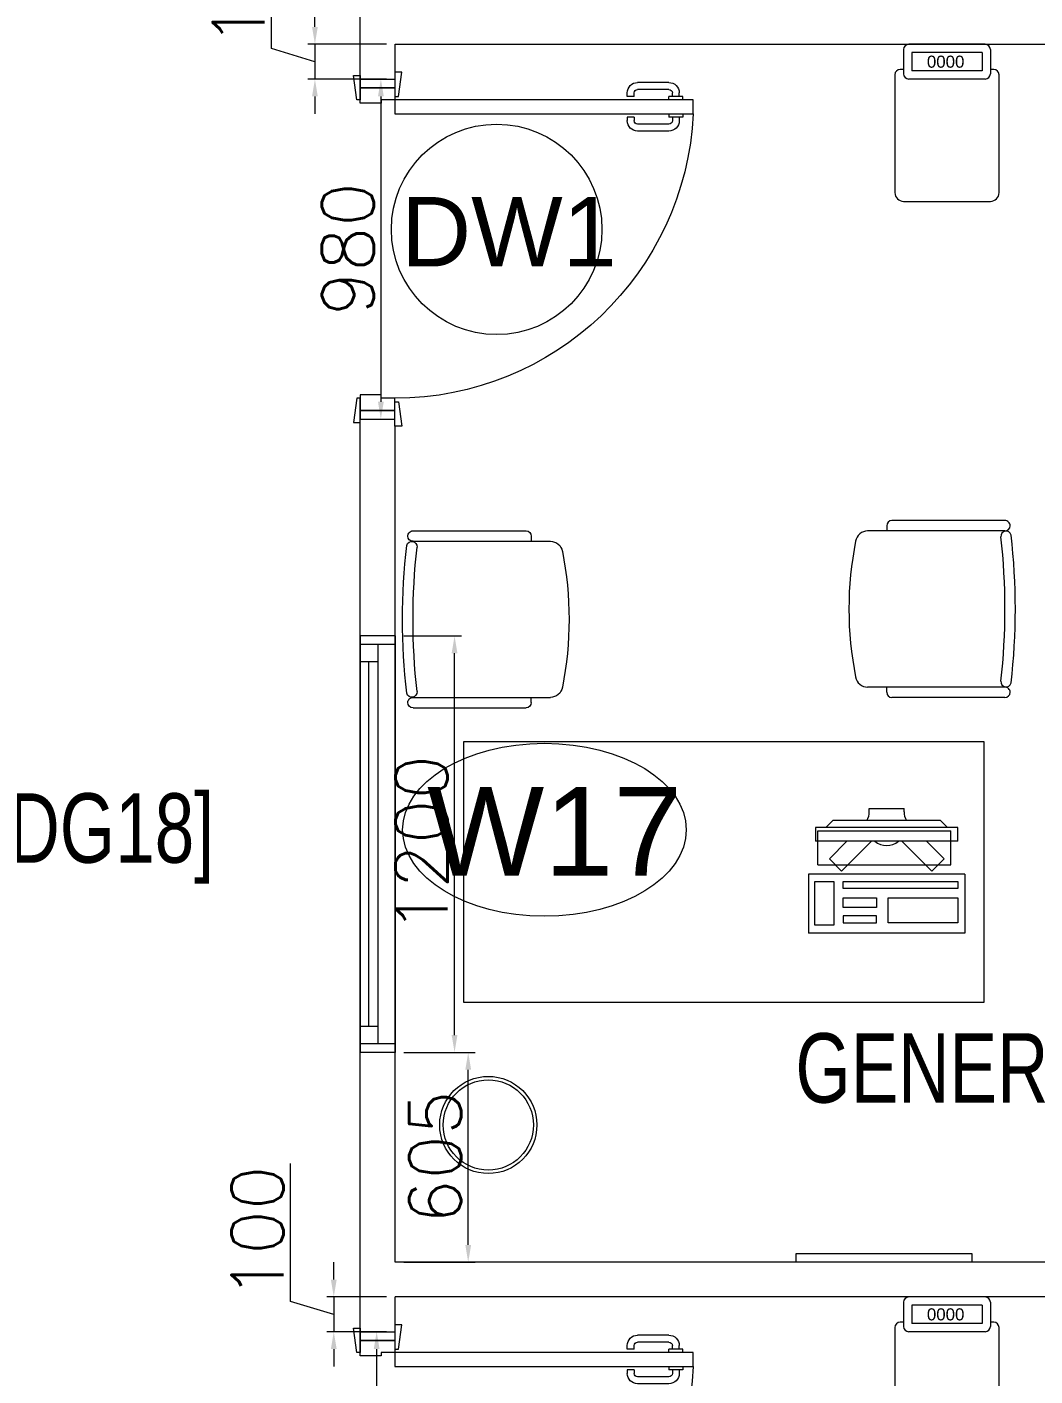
# Model space of a CAD drawing. Header units: millimetres. Extents: x -2143172 to 5255, y -610845 to 279739.
# Drawn here: x -1163125 to -1160220, y -591806 to -587918 of the extents above; entities that cross this region are included whole.
import ezdxf

# ---------------------------------------------------------------- set-up
doc = ezdxf.new("R2010")
doc.units = ezdxf.units.MM
doc.header["$LTSCALE"] = 30
doc.linetypes.add('HIDDEN', pattern=[9.525, 6.35, -3.175])
doc.layers.get('0').update_dxf_attribs({"lineweight": 5})
doc.layers.get('Defpoints').update_dxf_attribs({"lineweight": 5})
for name, color, linetype, lineweight in [('72_EGR_BASE_TEXT', 7, 'Continuous', 5), ('Al Window tag', 5, 'Continuous', 5), ('Aluminum', 7, 'Continuous', 5), ('dims.', 152, 'Continuous', 5), ('DTAG', 20, 'Continuous', 9), ('LOADING', 163, 'Continuous', 5), ('Walls', 32, 'Continuous', 5)]:
    doc.layers.add(name, color=color, linetype=linetype, lineweight=lineweight)
doc.layers.add('Wooden Joinery', color=7, linetype='Continuous', lineweight=5, true_color=0x521300)
doc.styles.add('SIMPLEX', font='SIMPLEX.shx', dxfattribs={"height": 150})
doc.styles.get("Standard").update_dxf_attribs({"font": ''})
doc.styles.add('TTLB-A0-JeddahDP$0$swis721', font='swiss.ttf')
doc.styles.add('X3G_ENTITY_225144', font='swisscl.ttf', dxfattribs={"height": 200})
doc.styles.add('X3G_ENTITY_258862', font='swisscl.ttf', dxfattribs={"height": 200})
doc.styles.get('Standard').set_extended_font_data('@Arial Unicode MS')
doc.dimstyles.new('Buk', dxfattribs={"dimtxt": 150, "dimasz": 50, "dimexe": 20, "dimexo": 25, "dimgap": 20, "dimtad": 1, "dimdec": 0, "dimrnd": 5, "dimdsep": 46, "dimtxsty": 'SIMPLEX', "dimcen": 0, "dimdle": 20, "dimclrd": 256, "dimclre": 256, "dimclrt": 256, "dimadec": 0, "dimazin": 0, "dimtfac": 0.0075, "dimtdec": 0, "dimtmove": 1, "dimatfit": 2, "dimldrblk": 'ARCHTICK', "dimfxl": 1, "dimtolj": 1, "dimtzin": 0, "dimlwd": -1, "dimlwe": -1, "dimarcsym": 0})

# ---------------------------------------------------------------- blocks, each defined once
blk = doc.blocks.new('*D438')
at = {"layer": 'Defpoints', "color": 0, "transparency": 16777216}
for p in [(-1162064.2, -587968.1), (-1162295, -588068.1), (-1162064.2, -588068.1)]:
    blk.add_point(p, dxfattribs=at)
at = {"layer": 'dims.', "transparency": 16777216}
for p, q in [((-1162420, -587980.6), (-1162420, -587583.5)), ((-1162295, -587918.1), (-1162295, -587868.1)), ((-1162295, -587968.1), (-1162295, -588068.1)), ((-1162295, -587968.1), (-1162295, -588068.1)), ((-1162295, -588018.1), (-1162420, -587980.6)), ((-1162295, -588118.1), (-1162295, -588168.1))]:
    blk.add_line(p, q, dxfattribs=at)
at = {"layer": 'dims.', "linetype": 'Continuous', "transparency": 16777216}
for p, q in [((-1162089.2, -587968.1), (-1162315, -587968.1)), ((-1162089.2, -588068.1), (-1162315, -588068.1))]:
    blk.add_line(p, q, dxfattribs=at)
at = {"layer": 'dims.', "transparency": 16777216}
for points in [[(-1162303.3, -587918.1), (-1162286.7, -587918.1), (-1162295, -587968.1)], [(-1162303.3, -588118.1), (-1162286.7, -588118.1), (-1162295, -588068.1)]]:
    blk.add_solid(points, dxfattribs=at)
at = {"layer": 'dims.', "transparency": 16777216, "insert": (-1162515, -587782.1), "char_height": 150, "attachment_point": 5, "rotation": 90, "style": 'SIMPLEX'}
blk.add_mtext('\\A1;100', dxfattribs=at)
blk = doc.blocks.new('_ArchTick')
at = {"color": 0, "linetype": 'ByBlock', "const_width": 0.15}
blk.add_lwpolyline([(-0.5, -0.5), (0.5, 0.5)], dxfattribs=at)
blk = doc.blocks.new('*D439')
at = {"layer": 'Defpoints', "color": 0, "transparency": 16777216}
for p in [(-1162114.2, -588068.1), (-1162114.2, -589048.1), (-1162105, -589048.1)]:
    blk.add_point(p, dxfattribs=at)
at = {"layer": 'dims.', "linetype": 'Continuous', "transparency": 16777216}
for p, q in [((-1162089.2, -588068.1), (-1162085, -588068.1)), ((-1162089.2, -589048.1), (-1162085, -589048.1))]:
    blk.add_line(p, q, dxfattribs=at)
at = {"layer": 'dims.', "transparency": 16777216}
blk.add_line((-1162105, -588118.1), (-1162105, -588998.1), dxfattribs=at)
for points in [[(-1162113.3, -588118.1), (-1162096.6, -588118.1), (-1162105, -588068.1)], [(-1162113.3, -588998.1), (-1162096.6, -588998.1), (-1162105, -589048.1)]]:
    blk.add_solid(points, dxfattribs=at)
at = {"layer": 'dims.', "transparency": 16777216, "insert": (-1162200, -588558.1), "char_height": 150, "attachment_point": 5, "rotation": 90, "style": 'SIMPLEX'}
blk.add_mtext('\\A1;980', dxfattribs=at)
blk = doc.blocks.new('*D440')
at = {"layer": 'Defpoints', "color": 0, "transparency": 16777216}
for p in [(-1162064.2, -590873.1), (-1161853.4, -590873.1), (-1162064.2, -591478.1)]:
    blk.add_point(p, dxfattribs=at)
at = {"layer": 'dims.', "linetype": 'Continuous', "transparency": 16777216}
for p, q in [((-1162039.2, -590873.1), (-1161833.4, -590873.1)), ((-1162039.2, -591478.1), (-1161833.4, -591478.1))]:
    blk.add_line(p, q, dxfattribs=at)
at = {"layer": 'dims.', "transparency": 16777216}
blk.add_line((-1161853.4, -591428.1), (-1161853.4, -590923.1), dxfattribs=at)
for points in [[(-1161861.7, -590923.1), (-1161845, -590923.1), (-1161853.4, -590873.1)], [(-1161861.7, -591428.1), (-1161845, -591428.1), (-1161853.4, -591478.1)]]:
    blk.add_solid(points, dxfattribs=at)
at = {"layer": 'dims.', "transparency": 16777216, "insert": (-1161948.4, -591175.6), "char_height": 150, "attachment_point": 5, "rotation": 90, "style": 'SIMPLEX'}
blk.add_mtext('\\A1;605', dxfattribs=at)
blk = doc.blocks.new('*D441')
at = {"layer": 'Defpoints', "color": 0, "transparency": 16777216}
for p in [(-1162064.2, -589673.1), (-1161892.7, -589673.1), (-1162064.2, -590873.1)]:
    blk.add_point(p, dxfattribs=at)
at = {"layer": 'dims.', "linetype": 'Continuous', "transparency": 16777216}
for p, q in [((-1162039.2, -589673.1), (-1161872.7, -589673.1)), ((-1162039.2, -590873.1), (-1161872.7, -590873.1))]:
    blk.add_line(p, q, dxfattribs=at)
at = {"layer": 'dims.', "transparency": 16777216}
blk.add_line((-1161892.7, -590823.1), (-1161892.7, -589723.1), dxfattribs=at)
for points in [[(-1161901.1, -589723.1), (-1161884.4, -589723.1), (-1161892.7, -589673.1)], [(-1161901.1, -590823.1), (-1161884.4, -590823.1), (-1161892.7, -590873.1)]]:
    blk.add_solid(points, dxfattribs=at)
at = {"layer": 'dims.', "transparency": 16777216, "insert": (-1161987.7, -590273.1), "char_height": 150, "attachment_point": 5, "rotation": 90, "style": 'SIMPLEX'}
blk.add_mtext('\\A1;1200', dxfattribs=at)
blk = doc.blocks.new('*D442')
at = {"layer": 'Defpoints', "color": 0, "transparency": 16777216}
for p in [(-1162064.2, -591578.1), (-1162240.6, -591678.1), (-1162064.2, -591678.1)]:
    blk.add_point(p, dxfattribs=at)
at = {"layer": 'dims.', "transparency": 16777216}
for p, q in [((-1162365.6, -591590.6), (-1162365.6, -591193.5)), ((-1162240.6, -591528.1), (-1162240.6, -591478.1)), ((-1162240.6, -591628.1), (-1162365.6, -591590.6)), ((-1162240.6, -591578.1), (-1162240.6, -591678.1)), ((-1162240.6, -591578.1), (-1162240.6, -591678.1)), ((-1162240.6, -591728.1), (-1162240.6, -591778.1))]:
    blk.add_line(p, q, dxfattribs=at)
at = {"layer": 'dims.', "linetype": 'Continuous', "transparency": 16777216}
for p, q in [((-1162089.2, -591578.1), (-1162260.6, -591578.1)), ((-1162089.2, -591678.1), (-1162260.6, -591678.1))]:
    blk.add_line(p, q, dxfattribs=at)
at = {"layer": 'dims.', "transparency": 16777216}
for points in [[(-1162249, -591528.1), (-1162232.3, -591528.1), (-1162240.6, -591578.1)], [(-1162249, -591728.1), (-1162232.3, -591728.1), (-1162240.6, -591678.1)]]:
    blk.add_solid(points, dxfattribs=at)
at = {"layer": 'dims.', "transparency": 16777216, "insert": (-1162460.6, -591392.1), "char_height": 150, "attachment_point": 5, "rotation": 90, "style": 'SIMPLEX'}
blk.add_mtext('\\A1;100', dxfattribs=at)
blk = doc.blocks.new('*D443')
at = {"layer": 'Defpoints', "color": 0, "transparency": 16777216}
for p in [(-1162114.2, -591678.1), (-1162117.1, -592658.1), (-1162114.2, -592658.1)]:
    blk.add_point(p, dxfattribs=at)
at = {"layer": 'dims.', "linetype": 'Continuous', "transparency": 16777216}
for p, q in [((-1162139.2, -591678.1), (-1162137.1, -591678.1)), ((-1162139.2, -592658.1), (-1162137.1, -592658.1))]:
    blk.add_line(p, q, dxfattribs=at)
at = {"layer": 'dims.', "transparency": 16777216}
blk.add_line((-1162117.1, -591728.1), (-1162117.1, -592608.1), dxfattribs=at)
for points in [[(-1162125.4, -591728.1), (-1162108.8, -591728.1), (-1162117.1, -591678.1)], [(-1162125.4, -592608.1), (-1162108.8, -592608.1), (-1162117.1, -592658.1)]]:
    blk.add_solid(points, dxfattribs=at)
at = {"layer": 'dims.', "transparency": 16777216, "insert": (-1162212.1, -592168.1), "char_height": 150, "attachment_point": 5, "rotation": 90, "style": 'SIMPLEX'}
blk.add_mtext('\\A1;980', dxfattribs=at)
blk = doc.blocks.new('A$C72370EFE')
at = {"layer": 'Wooden Joinery'}
for p, q in [((-0.01, -0.03), (-0.01, -0.07)), ((0, -0.03), (-0.01, -0.03)), ((0.04, -0.03), (0.05, -0.03)), ((0.05, -0.03), (0.05, -0.07)), ((-0.05, -0.07), (-0.05, -0.16)), ((-0.03, -0.07), (-0.03, -0.16)), ((-0.01, -0.04), (-0.02, -0.04)), ((-0.01, -0.06), (-0.02, -0.06)), ((0, -0.07), (-0.01, -0.07)), ((0.04, -0.07), (0.05, -0.07)), ((0.05, -0.04), (0.06, -0.04)), ((0.05, -0.06), (0.06, -0.06)), ((0.07, -0.07), (0.07, -0.16)), ((0.09, -0.07), (0.09, -0.16)), ((-0.01, -0.17), (-0.02, -0.17)), ((-0.01, -0.19), (-0.02, -0.19)), ((-0.01, -0.17), (-0.01, -0.19)), ((0.05, -0.17), (0.06, -0.17)), ((0.05, -0.17), (0.05, -0.19)), ((0.05, -0.19), (0.06, -0.19))]:
    blk.add_line(p, q, dxfattribs=at)
for centre, radius, start, end in [((-0.02, -0.07), 0.03, 90, 180), ((-0.02, -0.07), 0.01, 90, 180), ((0.06, -0.07), 0.03, 0, 90), ((0.06, -0.07), 0.01, 0, 90), ((-0.02, -0.16), 0.03, 180, 270), ((-0.02, -0.16), 0.01, 180, 270), ((0.06, -0.16), 0.01, 270, 0), ((0.06, -0.16), 0.03, 270, 0)]:
    blk.add_arc(centre, radius, start, end, dxfattribs=at)
blk = doc.blocks.new('A$C5DAD61B4')
at = {"layer": 'Wooden Joinery'}
for points in [[(80, 959.1), (80, 969.1), (10, 979.1), (10, 959.1)], [(940, 959.1), (940, 969.1), (1010, 979.1), (1010, 959.1)], [(70, 859.1), (70, 849.1), (0, 839.1), (0, 859.1)], [(120, 859.1), (120, 0), (80, 0), (80, 859.1)], [(950, 859.1), (950, 849.1), (1020, 839.1), (1020, 859.1)]]:
    blk.add_lwpolyline(points, close=True, dxfattribs=at)
for points in [[(45, 859.1), (45, 959.1), (20, 959.1), (20, 859.1), (45, 859.1)], [(45, 859.1), (80, 859.1), (80, 899.1), (90, 899.1), (90, 959.1), (45, 959.1), (45, 859.1)], [(975, 859.1), (940, 859.1), (940, 899.1), (930, 899.1), (930, 959.1), (975, 959.1), (975, 859.1)], [(975, 859.1), (975, 959.1), (1000, 959.1), (1000, 859.1), (975, 859.1)]]:
    blk.add_lwpolyline(points, dxfattribs=at)
blk.add_arc((80, 859.1), 860, 272.666, 0, dxfattribs=at)
at = {"layer": 'Wooden Joinery', "xscale": 999.9999999998854, "yscale": 999.9999999998854, "zscale": 999.9999999998854, "rotation": 180}
blk.add_blockref('A$C72370EFE', (120, 0), dxfattribs=at)
blk = doc.blocks.new('A$C37be4daf')
at = {"layer": 'Aluminum', "color": 5}
for p, q in [((1416, 598.2), (216, 598.2)), ((241, 498.2), (241, 598.2)), ((291, 548.2), (291, 598.2)), ((1341, 548.2), (1341, 598.2)), ((1391, 498.2), (1391, 598.2)), ((1391, 548.2), (241, 548.2)), ((291, 573.2), (1341, 573.2)), ((1416, 498.2), (216, 498.2))]:
    blk.add_line(p, q, dxfattribs=at)
at = {"layer": 'Walls'}
for p, q in [((216, 498.2), (216, 598.2)), ((1416, 498.2), (1416, 598.2))]:
    blk.add_line(p, q, dxfattribs=at)
blk = doc.blocks.new('A$C5CCD2EA3')
at = {"layer": 'Al Window tag'}
blk.add_ellipse((0, 0), major_axis=(408.6, 0), ratio=0.610025, dxfattribs=at)
at = {"layer": 'Al Window tag', "insert": (-338.2, 123.8, 0), "char_height": 256, "attachment_point": 1, "style": 'TTLB-A0-JeddahDP$0$swis721'}
blk.add_mtext_dynamic_manual_height_columns('W17', width=1569.457, gutter_width=9406.5, heights=[480.3], dxfattribs=at)
blk = doc.blocks.new('A$C164D1FF0')
at = {"layer": 'DTAG'}
blk.add_circle((0, 0), 303.3, dxfattribs=at)
at = {"layer": 'DTAG', "insert": (-275.2, 93.3), "char_height": 200, "width": 6547.939, "attachment_point": 1, "style": 'TTLB-A0-JeddahDP$0$swis721'}
blk.add_mtext('DW1', dxfattribs=at)
blk = doc.blocks.new('WM00001-P')
blk.add_circle((0, 0), 0.14)
at = {"color": 8}
blk.add_circle((0, 0), 0.13, dxfattribs=at)
blk = doc.blocks.new('GF21016-P')
at = {"color": 0, "extrusion": (-1.24384e-09, -1.20261e-09, -1)}
for p, q in [((0.0128, 0.0179), (0.0128, 0.4136)), ((0.4628, 0.0179), (0.4628, 0.4136)), ((-0.0022, 0.3585), (0.0128, 0.3585)), ((0.4778, 0.3585), (0.4628, 0.3585)), ((-0.0172, 0.0179), (-0.0172, 0.3435)), ((0.4928, 0.0179), (0.4928, 0.3435)), ((0.4778, 0.0029), (0.4778, 0.0029))]:
    blk.add_line(p, q, dxfattribs=at)
for centre, radius, start, end in [((-0.2378, -0.5362), 1.0036, 78.7568, 101.2432), ((-0.0478, 0.4136), 0.035, 0, 80.6557), ((-0.4278, 0.4136), 0.035, 99.3443, 180), ((0.0022, 0.3435), 0.015, 0, 90), ((-0.4778, 0.3435), 0.015, 90, 180), ((0.0022, 0.0179), 0.015, 270, 0), ((0.0022, 0.0179), 0.015, 180, 270), ((-0.0284, 0.0145), 0.015, 284.3864, 95.5209), ((-0.2378, 1.8734), 1.8855, 263.5119, 276.4881), ((-0.2378, 1.8928), 1.8749, 263.6341, 276.3659), ((-0.4471, 0.0145), 0.015, 84.4791, 255.6136), ((-0.4778, 0.0179), 0.015, 270, 0), ((-0.4778, 0.0179), 0.015, 180, 270)]:
    blk.add_arc(centre, radius, start, end, dxfattribs=at)
blk = doc.blocks.new('ITCWLS1-P')
for p, q in [((-0.2651, 0.43, 0), (-0.3051, 0.43, 0)), ((-0.3051, 0.43, 0), (-0.3051, 0.02, 0)), ((-0.2651, 0.43, 0), (-0.2651, 0.02, 0)), ((-0.17, 0.45), (-0.17, 0)), ((-0.17, 0.45), (0, 0.45)), ((-0.1496, 0.4305), (-0.1291, 0.4305)), ((-0.1291, 0.4305), (-0.1291, 0.4089)), ((0, 0.45), (0, 0)), ((-0.3251, 0.38, 0), (-0.3051, 0.4, 0)), ((-0.3251, 0.38, 0), (-0.3251, 0.07, 0)), ((-0.3251, 0.07, 0), (-0.3051, 0.05, 0)), ((-0.3051, 0.02, 0), (-0.2651, 0.02, 0)), ((-0.17, 0), (0, 0))]:
    blk.add_line(p, q)
at = {"color": 8, "linetype": 'HIDDEN'}
for p, q in [((-0.197, 0.4094), (-0.295, 0.4094)), ((-0.295, 0.0264), (-0.295, 0.4094)), ((-0.197, 0.0264), (-0.197, 0.4094)), ((-0.197, 0.0264), (-0.295, 0.0264))]:
    blk.add_line(p, q, dxfattribs=at)
at = {"color": 1, "extrusion": (2.48281e-10, 3.18408e-10, -1)}
for p, q in [((-0.2651, 0.3395), (-0.2144, 0.3902)), ((-0.1791, 0.3548), (-0.2144, 0.3902)), ((-0.2651, 0.2688), (-0.1791, 0.3548))]:
    blk.add_line(p, q, dxfattribs=at)
at = {"color": 1}
for p, q in [((-0.3503, 0.275), (-0.3596, 0.275)), ((-0.3596, 0.175), (-0.3596, 0.275)), ((-0.3503, 0.175), (-0.3596, 0.175))]:
    blk.add_line(p, q, dxfattribs=at)
at = {"color": 1, "extrusion": (2.48281e-10, -3.18408e-10, -1)}
for p, q in [((-0.2651, 0.1812), (-0.1791, 0.0952)), ((-0.2651, 0.1105), (-0.2144, 0.0598)), ((-0.1791, 0.0952), (-0.2144, 0.0598))]:
    blk.add_line(p, q, dxfattribs=at)
blk.add_lwpolyline([(-0.1291, 0.4089), (-0.1291, 0.1), (-0.1496, 0.1), (-0.1496, 0.4305)])
for points in [[(-0.1019, 0.4305), (-0.0304, 0.4305), (-0.0304, 0.2294), (-0.1019, 0.2294)], [(-0.1019, 0.1954), (-0.0747, 0.1954), (-0.0747, 0.1), (-0.1019, 0.1)], [(-0.0304, 0.1954), (-0.0508, 0.1954), (-0.0508, 0.1), (-0.0304, 0.1)], [(-0.1496, 0.0727), (-0.0236, 0.0727), (-0.0236, 0.0182), (-0.1496, 0.0182)]]:
    blk.add_lwpolyline(points, close=True)
at = {"color": 250, "linetype": 'Continuous'}
for points in [[(-0.1496, 0.1), (-0.1496, 0.1), (-0.1496, 0.1), (-0.1496, 0.1), (-0.1496, 0.1), (-0.1496, 0.1), (-0.1496, 0.1), (-0.1496, 0.1), (-0.1496, 0.1)], [(-0.1496, 0.1), (-0.1496, 0.1), (-0.1496, 0.1), (-0.1496, 0.1), (-0.1496, 0.1), (-0.1496, 0.1), (-0.1496, 0.1), (-0.1496, 0.1), (-0.1496, 0.1), (-0.1496, 0.1), (-0.1496, 0.1), (-0.1496, 0.1), (-0.1496, 0.1), (-0.1496, 0.1), (-0.1496, 0.1), (-0.1496, 0.1), (-0.1496, 0.1), (-0.1496, 0.1)], [(-0.1496, 0.1), (-0.1496, 0.1), (-0.1496, 0.1), (-0.1496, 0.1), (-0.1496, 0.1), (-0.1496, 0.1), (-0.1496, 0.1), (-0.1496, 0.1), (-0.1496, 0.1), (-0.1496, 0.1)], [(-0.1496, 0.1), (-0.1496, 0.1), (-0.1496, 0.1), (-0.1496, 0.1), (-0.1496, 0.1), (-0.1496, 0.1), (-0.1496, 0.1)], [(-0.1496, 0.1), (-0.1496, 0.1), (-0.1496, 0.1), (-0.1496, 0.1), (-0.1496, 0.1), (-0.1496, 0.1), (-0.1496, 0.1), (-0.1496, 0.1), (-0.1496, 0.1), (-0.1496, 0.1)], [(-0.1496, 0.1), (-0.1496, 0.1), (-0.1496, 0.1), (-0.1496, 0.1), (-0.1496, 0.1), (-0.1496, 0.1), (-0.1496, 0.1), (-0.1496, 0.1), (-0.1496, 0.1), (-0.1496, 0.1), (-0.1496, 0.1), (-0.1496, 0.1), (-0.1496, 0.1), (-0.1496, 0.1), (-0.1496, 0.1)], [(-0.1496, 0.1), (-0.1496, 0.1), (-0.1496, 0.1), (-0.1496, 0.1), (-0.1496, 0.1), (-0.1496, 0.1), (-0.1496, 0.1), (-0.1496, 0.1), (-0.1496, 0.1), (-0.1496, 0.1)], [(-0.1496, 0.1), (-0.1496, 0.1), (-0.1496, 0.1), (-0.1496, 0.1), (-0.1496, 0.1), (-0.1496, 0.1), (-0.1496, 0.1), (-0.1496, 0.1), (-0.1496, 0.1), (-0.1496, 0.1)], [(-0.1496, 0.1), (-0.1496, 0.1), (-0.1496, 0.1), (-0.1496, 0.1), (-0.1496, 0.1), (-0.1496, 0.1), (-0.1496, 0.1), (-0.1496, 0.1), (-0.1496, 0.1), (-0.1496, 0.1), (-0.1496, 0.1), (-0.1496, 0.1), (-0.1496, 0.1), (-0.1496, 0.1), (-0.1496, 0.1), (-0.1496, 0.1), (-0.1496, 0.1), (-0.1496, 0.1), (-0.1496, 0.1), (-0.1496, 0.1), (-0.1496, 0.1), (-0.1496, 0.1), (-0.1496, 0.1), (-0.1496, 0.1), (-0.1496, 0.1), (-0.1496, 0.1), (-0.1496, 0.1), (-0.1496, 0.1), (-0.1496, 0.1), (-0.1496, 0.1), (-0.1496, 0.1), (-0.1496, 0.1), (-0.1496, 0.1), (-0.1496, 0.1), (-0.1496, 0.1), (-0.1496, 0.1), (-0.1496, 0.1), (-0.1496, 0.1), (-0.1496, 0.1), (-0.1496, 0.1), (-0.1496, 0.1), (-0.1496, 0.1), (-0.1496, 0.1), (-0.1496, 0.1), (-0.1496, 0.1), (-0.1496, 0.1), (-0.1496, 0.1), (-0.1496, 0.1), (-0.1496, 0.1), (-0.1496, 0.1), (-0.1496, 0.1), (-0.1496, 0.1), (-0.1496, 0.1), (-0.1496, 0.1)], [(-0.1496, 0.1), (-0.1496, 0.1), (-0.1496, 0.1), (-0.1496, 0.1), (-0.1496, 0.1), (-0.1496, 0.1), (-0.1496, 0.1), (-0.1496, 0.1), (-0.1496, 0.1), (-0.1496, 0.1), (-0.1496, 0.1), (-0.1496, 0.1), (-0.1496, 0.1), (-0.1496, 0.1), (-0.1496, 0.1), (-0.1496, 0.1), (-0.1496, 0.1), (-0.1496, 0.1), (-0.1496, 0.1), (-0.1496, 0.1), (-0.1496, 0.1), (-0.1496, 0.1), (-0.1496, 0.1), (-0.1496, 0.1), (-0.1496, 0.1), (-0.1496, 0.1), (-0.1496, 0.1), (-0.1496, 0.1), (-0.1496, 0.1), (-0.1496, 0.1), (-0.1496, 0.1), (-0.1496, 0.1), (-0.1496, 0.1), (-0.1496, 0.1), (-0.1496, 0.1), (-0.1496, 0.1), (-0.1496, 0.1), (-0.1496, 0.1), (-0.1496, 0.1), (-0.1496, 0.1), (-0.1496, 0.1), (-0.1496, 0.1), (-0.1496, 0.1), (-0.1496, 0.1), (-0.1496, 0.1), (-0.1496, 0.1), (-0.1496, 0.1), (-0.1496, 0.1), (-0.1496, 0.1), (-0.1496, 0.1), (-0.1496, 0.1), (-0.1496, 0.1), (-0.1496, 0.1), (-0.1496, 0.1), (-0.1496, 0.1), (-0.1496, 0.1), (-0.1496, 0.1), (-0.1496, 0.1), (-0.1496, 0.1), (-0.1496, 0.1), (-0.1496, 0.1), (-0.1496, 0.1), (-0.1496, 0.1), (-0.1496, 0.1), (-0.1496, 0.1), (-0.1496, 0.1), (-0.1496, 0.1), (-0.1496, 0.1), (-0.1496, 0.1), (-0.1496, 0.1), (-0.1496, 0.1), (-0.1496, 0.1), (-0.1496, 0.1), (-0.1496, 0.1), (-0.1496, 0.1), (-0.1496, 0.1), (-0.1496, 0.1), (-0.1496, 0.1), (-0.1496, 0.1), (-0.1496, 0.1), (-0.1496, 0.1), (-0.1496, 0.1), (-0.1496, 0.1), (-0.1496, 0.1), (-0.1496, 0.1), (-0.1496, 0.1), (-0.1496, 0.1), (-0.1496, 0.1), (-0.1496, 0.1)], [(-0.1496, 0.1), (-0.1496, 0.1), (-0.1496, 0.1), (-0.1496, 0.1), (-0.1496, 0.1), (-0.1496, 0.1), (-0.1496, 0.1), (-0.1496, 0.1), (-0.1496, 0.1), (-0.1496, 0.1), (-0.1496, 0.1), (-0.1496, 0.1)], [(-0.1496, 0.1), (-0.1496, 0.1), (-0.1496, 0.1), (-0.1496, 0.1), (-0.1496, 0.1), (-0.1496, 0.1), (-0.1496, 0.1)], [(-0.1496, 0.1), (-0.1496, 0.1), (-0.1496, 0.1), (-0.1496, 0.1), (-0.1496, 0.1), (-0.1496, 0.1), (-0.1496, 0.1), (-0.1496, 0.1), (-0.1496, 0.1), (-0.1496, 0.1), (-0.1496, 0.1), (-0.1496, 0.1), (-0.1496, 0.1), (-0.1496, 0.1), (-0.1496, 0.1), (-0.1496, 0.1), (-0.1496, 0.1)], [(-0.1496, 0.1), (-0.1496, 0.1), (-0.1496, 0.1), (-0.1496, 0.1), (-0.1496, 0.1), (-0.1496, 0.1), (-0.1496, 0.1), (-0.1496, 0.1), (-0.1496, 0.1), (-0.1496, 0.1), (-0.1496, 0.1), (-0.1496, 0.1), (-0.1496, 0.1), (-0.1496, 0.1), (-0.1496, 0.1), (-0.1496, 0.1), (-0.1496, 0.1), (-0.1496, 0.1), (-0.1496, 0.1), (-0.1496, 0.1), (-0.1496, 0.1), (-0.1496, 0.1), (-0.1496, 0.1), (-0.1496, 0.1), (-0.1496, 0.1), (-0.1496, 0.1), (-0.1496, 0.1), (-0.1496, 0.1), (-0.1496, 0.1), (-0.1496, 0.1), (-0.1496, 0.1), (-0.1496, 0.1), (-0.1496, 0.1), (-0.1496, 0.1), (-0.1496, 0.1), (-0.1496, 0.1), (-0.1496, 0.1), (-0.1496, 0.1), (-0.1496, 0.1), (-0.1496, 0.1), (-0.1496, 0.1), (-0.1496, 0.1), (-0.1496, 0.1), (-0.1496, 0.1), (-0.1496, 0.1), (-0.1496, 0.1), (-0.1496, 0.1), (-0.1496, 0.1), (-0.1496, 0.1), (-0.1496, 0.1), (-0.1496, 0.1), (-0.1496, 0.1), (-0.1496, 0.1), (-0.1496, 0.1), (-0.1496, 0.1), (-0.1496, 0.1), (-0.1496, 0.1), (-0.1496, 0.1), (-0.1496, 0.1), (-0.1496, 0.1), (-0.1496, 0.1), (-0.1496, 0.1), (-0.1496, 0.1), (-0.1496, 0.1), (-0.1496, 0.1), (-0.1496, 0.1), (-0.1496, 0.1), (-0.1496, 0.1), (-0.1496, 0.1), (-0.1496, 0.1), (-0.1496, 0.1), (-0.1496, 0.1), (-0.1496, 0.1), (-0.1496, 0.1), (-0.1496, 0.1), (-0.1496, 0.1), (-0.1496, 0.1), (-0.1496, 0.1), (-0.1496, 0.1), (-0.1496, 0.1), (-0.1496, 0.1), (-0.1496, 0.1), (-0.1496, 0.1), (-0.1496, 0.1), (-0.1496, 0.1), (-0.1496, 0.1), (-0.1496, 0.1), (-0.1496, 0.1), (-0.1496, 0.1), (-0.1496, 0.1), (-0.1496, 0.1), (-0.1496, 0.1), (-0.1496, 0.1), (-0.1496, 0.1), (-0.1496, 0.1), (-0.1496, 0.1), (-0.1496, 0.1), (-0.1496, 0.1), (-0.1496, 0.1), (-0.1496, 0.1), (-0.1496, 0.1), (-0.1496, 0.1), (-0.1496, 0.1), (-0.1496, 0.1), (-0.1496, 0.1), (-0.1496, 0.1), (-0.1496, 0.1), (-0.1496, 0.1), (-0.1496, 0.1), (-0.1496, 0.1), (-0.1496, 0.1)], [(-0.1496, 0.1), (-0.1496, 0.1), (-0.1496, 0.1), (-0.1496, 0.1), (-0.1496, 0.1), (-0.1496, 0.1), (-0.1496, 0.1), (-0.1496, 0.1)]]:
    blk.add_lwpolyline(points, dxfattribs=at)
for points in [[(-0.1496, 0.1), (-0.1496, 0.1), (-0.1496, 0.1), (-0.1496, 0.1), (-0.1496, 0.1), (-0.1496, 0.1), (-0.1496, 0.1), (-0.1496, 0.1), (-0.1496, 0.1), (-0.1496, 0.1), (-0.1496, 0.1), (-0.1496, 0.1), (-0.1496, 0.1), (-0.1496, 0.1), (-0.1496, 0.1), (-0.1496, 0.1), (-0.1496, 0.1), (-0.1496, 0.1), (-0.1496, 0.1), (-0.1496, 0.1), (-0.1496, 0.1), (-0.1496, 0.1), (-0.1496, 0.1), (-0.1496, 0.1), (-0.1496, 0.1), (-0.1496, 0.1), (-0.1496, 0.1), (-0.1496, 0.1), (-0.1496, 0.1), (-0.1496, 0.1), (-0.1496, 0.1), (-0.1496, 0.1), (-0.1496, 0.1), (-0.1496, 0.1), (-0.1496, 0.1), (-0.1496, 0.1), (-0.1496, 0.1), (-0.1496, 0.1), (-0.1496, 0.1), (-0.1496, 0.1), (-0.1496, 0.1), (-0.1496, 0.1), (-0.1496, 0.1), (-0.1496, 0.1), (-0.1496, 0.1), (-0.1496, 0.1), (-0.1496, 0.1), (-0.1496, 0.1), (-0.1496, 0.1), (-0.1496, 0.1), (-0.1496, 0.1), (-0.1496, 0.1), (-0.1496, 0.1), (-0.1496, 0.1), (-0.1496, 0.1), (-0.1496, 0.1), (-0.1496, 0.1), (-0.1496, 0.1), (-0.1496, 0.1), (-0.1496, 0.1), (-0.1496, 0.1), (-0.1496, 0.1), (-0.1496, 0.1), (-0.1496, 0.1), (-0.1496, 0.1), (-0.1496, 0.1), (-0.1496, 0.1), (-0.1496, 0.1), (-0.1496, 0.1), (-0.1496, 0.1), (-0.1496, 0.1), (-0.1496, 0.1), (-0.1496, 0.1), (-0.1496, 0.1), (-0.1496, 0.1), (-0.1496, 0.1), (-0.1496, 0.1), (-0.1496, 0.1), (-0.1496, 0.1), (-0.1496, 0.1), (-0.1496, 0.1), (-0.1496, 0.1), (-0.1496, 0.1), (-0.1496, 0.1), (-0.1496, 0.1), (-0.1496, 0.1), (-0.1496, 0.1), (-0.1496, 0.1), (-0.1496, 0.1), (-0.1496, 0.1), (-0.1496, 0.1), (-0.1496, 0.1), (-0.1496, 0.1), (-0.1496, 0.1), (-0.1496, 0.1), (-0.1496, 0.1), (-0.1496, 0.1), (-0.1496, 0.1), (-0.1496, 0.1), (-0.1496, 0.1), (-0.1496, 0.1), (-0.1496, 0.1), (-0.1496, 0.1), (-0.1496, 0.1), (-0.1496, 0.1), (-0.1496, 0.1), (-0.1496, 0.1), (-0.1496, 0.1), (-0.1496, 0.1), (-0.1496, 0.1), (-0.1496, 0.1), (-0.1496, 0.1), (-0.1496, 0.1), (-0.1496, 0.1), (-0.1496, 0.1), (-0.1496, 0.1), (-0.1496, 0.1), (-0.1496, 0.1), (-0.1496, 0.1), (-0.1496, 0.1), (-0.1496, 0.1), (-0.1496, 0.1), (-0.1496, 0.1), (-0.1496, 0.1), (-0.1496, 0.1), (-0.1496, 0.1), (-0.1496, 0.1), (-0.1496, 0.1), (-0.1496, 0.1), (-0.1496, 0.1), (-0.1496, 0.1), (-0.1496, 0.1), (-0.1496, 0.1), (-0.1496, 0.1), (-0.1496, 0.1), (-0.1496, 0.1), (-0.1496, 0.1), (-0.1496, 0.1), (-0.1496, 0.1), (-0.1496, 0.1), (-0.1496, 0.1), (-0.1496, 0.1), (-0.1496, 0.1), (-0.1496, 0.1), (-0.1496, 0.1), (-0.1496, 0.1), (-0.1496, 0.1), (-0.1496, 0.1), (-0.1496, 0.1), (-0.1496, 0.1), (-0.1496, 0.1), (-0.1496, 0.1), (-0.1496, 0.1), (-0.1496, 0.1), (-0.1496, 0.1), (-0.1496, 0.1), (-0.1496, 0.1), (-0.1496, 0.1), (-0.1496, 0.1), (-0.1496, 0.1), (-0.1496, 0.1), (-0.1496, 0.1), (-0.1496, 0.1), (-0.1496, 0.1), (-0.1496, 0.1), (-0.1496, 0.1), (-0.1496, 0.1), (-0.1496, 0.1), (-0.1496, 0.1), (-0.1496, 0.1), (-0.1496, 0.1), (-0.1496, 0.1), (-0.1496, 0.1), (-0.1496, 0.1), (-0.1496, 0.1), (-0.1496, 0.1), (-0.1496, 0.1), (-0.1496, 0.1), (-0.1496, 0.1), (-0.1496, 0.1), (-0.1496, 0.1), (-0.1496, 0.1), (-0.1496, 0.1), (-0.1496, 0.1), (-0.1496, 0.1), (-0.1496, 0.1), (-0.1496, 0.1), (-0.1496, 0.1), (-0.1496, 0.1), (-0.1496, 0.1), (-0.1496, 0.1), (-0.1496, 0.1), (-0.1496, 0.1), (-0.1496, 0.1), (-0.1496, 0.1), (-0.1496, 0.1), (-0.1496, 0.1), (-0.1496, 0.1), (-0.1496, 0.1), (-0.1496, 0.1), (-0.1496, 0.1), (-0.1496, 0.1), (-0.1496, 0.1), (-0.1496, 0.1), (-0.1496, 0.1), (-0.1496, 0.1), (-0.1496, 0.1), (-0.1496, 0.1), (-0.1496, 0.1), (-0.1496, 0.1), (-0.1496, 0.1), (-0.1496, 0.1), (-0.1496, 0.1), (-0.1496, 0.1), (-0.1496, 0.1), (-0.1496, 0.1), (-0.1496, 0.1), (-0.1496, 0.1), (-0.1496, 0.1), (-0.1496, 0.1), (-0.1496, 0.1), (-0.1496, 0.1), (-0.1496, 0.1), (-0.1496, 0.1), (-0.1496, 0.1), (-0.1496, 0.1), (-0.1496, 0.1), (-0.1496, 0.1), (-0.1496, 0.1), (-0.1496, 0.1), (-0.1496, 0.1), (-0.1496, 0.1), (-0.1496, 0.1), (-0.1496, 0.1), (-0.1496, 0.1), (-0.1496, 0.1), (-0.1496, 0.1), (-0.1496, 0.1), (-0.1496, 0.1), (-0.1496, 0.1), (-0.1496, 0.1), (-0.1496, 0.1), (-0.1496, 0.1), (-0.1496, 0.1), (-0.1496, 0.1), (-0.1496, 0.1), (-0.1496, 0.1), (-0.1496, 0.1), (-0.1496, 0.1), (-0.1496, 0.1), (-0.1496, 0.1), (-0.1496, 0.1), (-0.1496, 0.1), (-0.1496, 0.1), (-0.1496, 0.1), (-0.1496, 0.1), (-0.1496, 0.1), (-0.1496, 0.1), (-0.1496, 0.1), (-0.1496, 0.1), (-0.1496, 0.1), (-0.1496, 0.1), (-0.1496, 0.1), (-0.1496, 0.1), (-0.1496, 0.1), (-0.1496, 0.1), (-0.1496, 0.1), (-0.1496, 0.1), (-0.1496, 0.1), (-0.1496, 0.1), (-0.1496, 0.1), (-0.1496, 0.1), (-0.1496, 0.1), (-0.1496, 0.1), (-0.1496, 0.1), (-0.1496, 0.1), (-0.1496, 0.1)], [(-0.1496, 0.1), (-0.1496, 0.1), (-0.1496, 0.1), (-0.1496, 0.1), (-0.1496, 0.1), (-0.1496, 0.1), (-0.1496, 0.1), (-0.1496, 0.1), (-0.1496, 0.1), (-0.1496, 0.1), (-0.1496, 0.1), (-0.1496, 0.1), (-0.1496, 0.1), (-0.1496, 0.1), (-0.1496, 0.1), (-0.1496, 0.1), (-0.1496, 0.1), (-0.1496, 0.1), (-0.1496, 0.1), (-0.1496, 0.1), (-0.1496, 0.1), (-0.1496, 0.1), (-0.1496, 0.1), (-0.1496, 0.1), (-0.1496, 0.1), (-0.1496, 0.1), (-0.1496, 0.1), (-0.1496, 0.1), (-0.1496, 0.1), (-0.1496, 0.1), (-0.1496, 0.1), (-0.1496, 0.1), (-0.1496, 0.1), (-0.1496, 0.1), (-0.1496, 0.1), (-0.1496, 0.1), (-0.1496, 0.1), (-0.1496, 0.1), (-0.1496, 0.1), (-0.1496, 0.1), (-0.1496, 0.1), (-0.1496, 0.1), (-0.1496, 0.1), (-0.1496, 0.1), (-0.1496, 0.1), (-0.1496, 0.1), (-0.1496, 0.1), (-0.1496, 0.1), (-0.1496, 0.1), (-0.1496, 0.1), (-0.1496, 0.1), (-0.1496, 0.1), (-0.1496, 0.1), (-0.1496, 0.1), (-0.1496, 0.1), (-0.1496, 0.1), (-0.1496, 0.1), (-0.1496, 0.1), (-0.1496, 0.1), (-0.1496, 0.1), (-0.1496, 0.1), (-0.1496, 0.1), (-0.1496, 0.1), (-0.1496, 0.1), (-0.1496, 0.1), (-0.1496, 0.1), (-0.1496, 0.1), (-0.1496, 0.1), (-0.1496, 0.1), (-0.1496, 0.1), (-0.1496, 0.1), (-0.1496, 0.1), (-0.1496, 0.1), (-0.1496, 0.1), (-0.1496, 0.1), (-0.1496, 0.1), (-0.1496, 0.1), (-0.1496, 0.1), (-0.1496, 0.1), (-0.1496, 0.1), (-0.1496, 0.1), (-0.1496, 0.1), (-0.1496, 0.1), (-0.1496, 0.1), (-0.1496, 0.1), (-0.1496, 0.1), (-0.1496, 0.1), (-0.1496, 0.1), (-0.1496, 0.1), (-0.1496, 0.1), (-0.1496, 0.1), (-0.1496, 0.1), (-0.1496, 0.1), (-0.1496, 0.1), (-0.1496, 0.1), (-0.1496, 0.1), (-0.1496, 0.1), (-0.1496, 0.1), (-0.1496, 0.1), (-0.1496, 0.1), (-0.1496, 0.1), (-0.1496, 0.1), (-0.1496, 0.1), (-0.1496, 0.1), (-0.1496, 0.1), (-0.1496, 0.1), (-0.1496, 0.1), (-0.1496, 0.1), (-0.1496, 0.1), (-0.1496, 0.1), (-0.1496, 0.1), (-0.1496, 0.1), (-0.1496, 0.1), (-0.1496, 0.1), (-0.1496, 0.1), (-0.1496, 0.1), (-0.1496, 0.1), (-0.1496, 0.1), (-0.1496, 0.1), (-0.1496, 0.1), (-0.1496, 0.1), (-0.1496, 0.1), (-0.1496, 0.1), (-0.1496, 0.1), (-0.1496, 0.1), (-0.1496, 0.1), (-0.1496, 0.1), (-0.1496, 0.1), (-0.1496, 0.1), (-0.1496, 0.1), (-0.1496, 0.1), (-0.1496, 0.1), (-0.1496, 0.1), (-0.1496, 0.1), (-0.1496, 0.1), (-0.1496, 0.1), (-0.1496, 0.1), (-0.1496, 0.1), (-0.1496, 0.1), (-0.1496, 0.1), (-0.1496, 0.1), (-0.1496, 0.1), (-0.1496, 0.1), (-0.1496, 0.1), (-0.1496, 0.1), (-0.1496, 0.1), (-0.1496, 0.1), (-0.1496, 0.1), (-0.1496, 0.1), (-0.1496, 0.1), (-0.1496, 0.1), (-0.1496, 0.1), (-0.1496, 0.1), (-0.1496, 0.1), (-0.1496, 0.1), (-0.1496, 0.1), (-0.1496, 0.1), (-0.1496, 0.1), (-0.1496, 0.1), (-0.1496, 0.1), (-0.1496, 0.1), (-0.1496, 0.1), (-0.1496, 0.1), (-0.1496, 0.1), (-0.1496, 0.1), (-0.1496, 0.1), (-0.1496, 0.1), (-0.1496, 0.1), (-0.1496, 0.1), (-0.1496, 0.1), (-0.1496, 0.1), (-0.1496, 0.1), (-0.1496, 0.1), (-0.1496, 0.1), (-0.1496, 0.1), (-0.1496, 0.1), (-0.1496, 0.1), (-0.1496, 0.1), (-0.1496, 0.1), (-0.1496, 0.1), (-0.1496, 0.1), (-0.1496, 0.1), (-0.1496, 0.1), (-0.1496, 0.1), (-0.1496, 0.1), (-0.1496, 0.1), (-0.1496, 0.1), (-0.1496, 0.1), (-0.1496, 0.1), (-0.1496, 0.1), (-0.1496, 0.1), (-0.1496, 0.1), (-0.1496, 0.1), (-0.1496, 0.1), (-0.1496, 0.1), (-0.1496, 0.1), (-0.1496, 0.1), (-0.1496, 0.1), (-0.1496, 0.1), (-0.1496, 0.1), (-0.1496, 0.1), (-0.1496, 0.1), (-0.1496, 0.1), (-0.1496, 0.1), (-0.1496, 0.1), (-0.1496, 0.1), (-0.1496, 0.1), (-0.1496, 0.1), (-0.1496, 0.1), (-0.1496, 0.1), (-0.1496, 0.1), (-0.1496, 0.1), (-0.1496, 0.1), (-0.1496, 0.1)], [(-0.1496, 0.1), (-0.1496, 0.1), (-0.1496, 0.1), (-0.1496, 0.1), (-0.1496, 0.1), (-0.1496, 0.1), (-0.1496, 0.1), (-0.1496, 0.1), (-0.1496, 0.1), (-0.1496, 0.1), (-0.1496, 0.1), (-0.1496, 0.1), (-0.1496, 0.1), (-0.1496, 0.1), (-0.1496, 0.1), (-0.1496, 0.1), (-0.1496, 0.1), (-0.1496, 0.1), (-0.1496, 0.1), (-0.1496, 0.1), (-0.1496, 0.1), (-0.1496, 0.1), (-0.1496, 0.1), (-0.1496, 0.1), (-0.1496, 0.1), (-0.1496, 0.1), (-0.1496, 0.1), (-0.1496, 0.1), (-0.1496, 0.1), (-0.1496, 0.1), (-0.1496, 0.1), (-0.1496, 0.1), (-0.1496, 0.1), (-0.1496, 0.1), (-0.1496, 0.1), (-0.1496, 0.1), (-0.1496, 0.1), (-0.1496, 0.1), (-0.1496, 0.1), (-0.1496, 0.1), (-0.1496, 0.1), (-0.1496, 0.1), (-0.1496, 0.1), (-0.1496, 0.1), (-0.1496, 0.1), (-0.1496, 0.1), (-0.1496, 0.1), (-0.1496, 0.1), (-0.1496, 0.1), (-0.1496, 0.1), (-0.1496, 0.1), (-0.1496, 0.1), (-0.1496, 0.1), (-0.1496, 0.1), (-0.1496, 0.1), (-0.1496, 0.1), (-0.1496, 0.1), (-0.1496, 0.1), (-0.1496, 0.1), (-0.1496, 0.1), (-0.1496, 0.1), (-0.1496, 0.1), (-0.1496, 0.1), (-0.1496, 0.1), (-0.1496, 0.1), (-0.1496, 0.1), (-0.1496, 0.1), (-0.1496, 0.1), (-0.1496, 0.1), (-0.1496, 0.1), (-0.1496, 0.1), (-0.1496, 0.1), (-0.1496, 0.1), (-0.1496, 0.1), (-0.1496, 0.1), (-0.1496, 0.1), (-0.1496, 0.1), (-0.1496, 0.1), (-0.1496, 0.1), (-0.1496, 0.1), (-0.1496, 0.1), (-0.1496, 0.1), (-0.1496, 0.1), (-0.1496, 0.1), (-0.1496, 0.1), (-0.1496, 0.1), (-0.1496, 0.1), (-0.1496, 0.1), (-0.1496, 0.1), (-0.1496, 0.1), (-0.1496, 0.1), (-0.1496, 0.1), (-0.1496, 0.1), (-0.1496, 0.1), (-0.1496, 0.1), (-0.1496, 0.1), (-0.1496, 0.1), (-0.1496, 0.1), (-0.1496, 0.1), (-0.1496, 0.1), (-0.1496, 0.1), (-0.1496, 0.1), (-0.1496, 0.1), (-0.1496, 0.1), (-0.1496, 0.1), (-0.1496, 0.1), (-0.1496, 0.1), (-0.1496, 0.1), (-0.1496, 0.1), (-0.1496, 0.1), (-0.1496, 0.1), (-0.1496, 0.1), (-0.1496, 0.1), (-0.1496, 0.1), (-0.1496, 0.1), (-0.1496, 0.1), (-0.1496, 0.1), (-0.1496, 0.1), (-0.1496, 0.1), (-0.1496, 0.1), (-0.1496, 0.1), (-0.1496, 0.1), (-0.1496, 0.1), (-0.1496, 0.1), (-0.1496, 0.1), (-0.1496, 0.1), (-0.1496, 0.1), (-0.1496, 0.1), (-0.1496, 0.1), (-0.1496, 0.1), (-0.1496, 0.1), (-0.1496, 0.1), (-0.1496, 0.1), (-0.1496, 0.1), (-0.1496, 0.1), (-0.1496, 0.1), (-0.1496, 0.1), (-0.1496, 0.1), (-0.1496, 0.1), (-0.1496, 0.1), (-0.1496, 0.1), (-0.1496, 0.1), (-0.1496, 0.1), (-0.1496, 0.1), (-0.1496, 0.1), (-0.1496, 0.1), (-0.1496, 0.1), (-0.1496, 0.1), (-0.1496, 0.1), (-0.1496, 0.1), (-0.1496, 0.1), (-0.1496, 0.1), (-0.1496, 0.1), (-0.1496, 0.1), (-0.1496, 0.1), (-0.1496, 0.1), (-0.1496, 0.1), (-0.1496, 0.1), (-0.1496, 0.1), (-0.1496, 0.1), (-0.1496, 0.1), (-0.1496, 0.1), (-0.1496, 0.1), (-0.1496, 0.1), (-0.1496, 0.1), (-0.1496, 0.1), (-0.1496, 0.1), (-0.1496, 0.1), (-0.1496, 0.1), (-0.1496, 0.1), (-0.1496, 0.1), (-0.1496, 0.1), (-0.1496, 0.1), (-0.1496, 0.1), (-0.1496, 0.1), (-0.1496, 0.1), (-0.1496, 0.1), (-0.1496, 0.1), (-0.1496, 0.1), (-0.1496, 0.1), (-0.1496, 0.1), (-0.1496, 0.1), (-0.1496, 0.1), (-0.1496, 0.1), (-0.1496, 0.1), (-0.1496, 0.1), (-0.1496, 0.1), (-0.1496, 0.1), (-0.1496, 0.1), (-0.1496, 0.1), (-0.1496, 0.1), (-0.1496, 0.1), (-0.1496, 0.1), (-0.1496, 0.1), (-0.1496, 0.1), (-0.1496, 0.1), (-0.1496, 0.1), (-0.1496, 0.1), (-0.1496, 0.1), (-0.1496, 0.1), (-0.1496, 0.1), (-0.1496, 0.1), (-0.1496, 0.1), (-0.1496, 0.1), (-0.1496, 0.1), (-0.1496, 0.1), (-0.1496, 0.1), (-0.1496, 0.1), (-0.1496, 0.1), (-0.1496, 0.1), (-0.1496, 0.1), (-0.1496, 0.1), (-0.1496, 0.1), (-0.1496, 0.1), (-0.1496, 0.1), (-0.1496, 0.1), (-0.1496, 0.1), (-0.1496, 0.1), (-0.1496, 0.1)]]:
    blk.add_lwpolyline(points, close=True, dxfattribs=at)
at = {"color": 1}
for centre, radius, start, end in [((-0.3503, 0.325), 0.05, 270, 300.3093), ((-0.3089, 0.225), 0.0556, 321.9431, 38.0569), ((-0.3503, 0.125), 0.05, 59.6907, 90)]:
    blk.add_arc(centre, radius, start, end, dxfattribs=at)
blk = doc.blocks.new('HF13461A-P')
at = {"layer": 'LOADING'}
for p, q in [((0.0229, 0.4353), (0.0229, 0.3653)), ((0.2579, 0.4503), (0.0379, 0.4503)), ((0.2729, 0.4353), (0.2729, 0.3653)), ((0.2493, 0.4266), (0.0466, 0.4266)), ((0.0466, 0.4266), (0.0466, 0.3739)), ((0.2493, 0.4266), (0.2493, 0.3739)), ((-0.0021, 0.3628), (-0.0021, 0.0228)), ((0.0229, 0.3778), (0.0129, 0.3778)), ((0.2579, 0.3503), (0.0379, 0.3503)), ((0.2493, 0.3739), (0.0466, 0.3739)), ((0.2829, 0.3778), (0.2729, 0.3778)), ((0.2979, 0.0228), (0.2979, 0.3628)), ((0.0229, -0.0022), (0.2729, -0.0022))]:
    blk.add_line(p, q, dxfattribs=at)
for centre, radius, start, end in [((0.0379, 0.4353), 0.015, 90, 180), ((0.2579, 0.4353), 0.015, 0, 90), ((0.0129, 0.3628), 0.015, 90, 180), ((0.0379, 0.3653), 0.015, 180, 270), ((0.2579, 0.3653), 0.015, 270, 0), ((0.2829, 0.3628), 0.015, 0, 90), ((0.0229, 0.0228), 0.025, 180, 270), ((0.2729, 0.0228), 0.025, 270, 0)]:
    blk.add_arc(centre, radius, start, end, dxfattribs=at)
blk.add_text('0000', height=0.03477, dxfattribs=at).set_placement((0.0901, 0.3829))

msp = doc.modelspace()

# ---------------------------------------------------------------- linework, layer by layer
at = {"layer": 'LOADING', "elevation": 0.1}
msp.add_lwpolyline([(-1160367.2, -590728.1), (-1160367.2, -589978.1), (-1161867.2, -589978.1), (-1161867.2, -590728.1)], close=True, dxfattribs=at)
msp.add_lwpolyline([(-1160908.7, -591478.1), (-1160908.7, -591453.1), (-1160402.7, -591453.1), (-1160402.7, -591478.1), (-1160908.7, -591478.1)], dxfattribs=at)
at = {"layer": 'Walls'}
for p, q in [((-1162164.2, -588068.1, 0.1), (-1162164.2, -587868.1, 0.1)), ((-1162064.2, -587968.1, 0.1), (-1157912.5, -587968.1, 0.1)), ((-1162064.2, -588068.1, 0.1), (-1162064.2, -587968.1, 0.1)), ((-1162164.2, -588068.1, 0.1), (-1162064.2, -588068.1, 0.1)), ((-1162164.2, -589048.1, 0.1), (-1162064.2, -589048.1, 0.1)), ((-1162164.2, -591678.1, 0.1), (-1162164.2, -589058.1, 0.1)), ((-1162064.2, -591478.1, 0.1), (-1162064.2, -589068.1, 0.1)), ((-1157912.5, -591478.1, 0.1), (-1162064.2, -591478.1, 0.1)), ((-1162064.2, -591678.1, 0.1), (-1162064.2, -591578.1, 0.1)), ((-1157912.5, -591578.1, 0.1), (-1162064.2, -591578.1, 0.1)), ((-1162164.2, -591678.1, 0.1), (-1162064.2, -591678.1, 0.1))]:
    msp.add_line(p, q, dxfattribs=at)

# ---------------------------------------------------------------- block references
at = {"rotation": 90}
msp.add_blockref('A$C37be4daf', (-1161566, -591089.1, 0.1), dxfattribs=at)
at = {"layer": 'Al Window tag'}
msp.add_blockref('A$C5CCD2EA3', (-1161633.6, -590231.7, -0.1), dxfattribs=at)
at = {"layer": 'DTAG'}
msp.add_blockref('A$C164D1FF0', (-1161771.4, -588501.4, -0.1), dxfattribs=at)
at = {"layer": 'LOADING', "lineweight": 0, "xscale": 1000, "yscale": 1000, "zscale": 1000}
for p in [(-1160621.9, -588418.4, 0.1), (-1160621.9, -592028.4, 0.1)]:
    msp.add_blockref('HF13461A-P', p, dxfattribs=at)
at = {"layer": 'LOADING', "color": 1, "extrusion": (-1.86519e-05, -4.75185e-05, 1), "xscale": 1000.000000000001, "yscale": 1000.000000000001, "zscale": -1000.000000000001, "rotation": 269.9999749024568}
msp.add_blockref('GF21016-P', (-1162030.3, -589387.4, 49.7), dxfattribs=at)
at = {"layer": 'LOADING', "color": 1, "extrusion": (-2.24019e-05, -2.67576e-11, 1), "xscale": -1000.000000000003, "yscale": 1000.000000000003, "zscale": -1000.000000000003, "rotation": 90.00002511235276}
msp.add_blockref('GF21016-P', (-1160289.1, -589357.7, 26.1), dxfattribs=at)
at = {"layer": 'LOADING', "extrusion": (1.93991e-16, -8.01373e-06, 1), "xscale": 1000.000000000006, "yscale": 1000.000000000006, "zscale": 1000.000000000006, "rotation": 270}
msp.add_blockref('ITCWLS1-P', (-1160872.7, -590530, 4.8), dxfattribs=at)
at = {"layer": 'LOADING', "extrusion": (2.24019e-05, 2.25781e-18, -1), "xscale": -1000, "yscale": 1000, "zscale": 1000}
msp.add_blockref('WM00001-P', (1161795.4, -591082.3, -26.1), dxfattribs=at)
at = {"layer": 'Wooden Joinery', "xscale": -1, "rotation": 90}
for p in [(-1161205.2, -588048.1, 0.1), (-1161205.2, -591658.1, 0.1)]:
    msp.add_blockref('A$C5DAD61B4', p, dxfattribs=at)

# ---------------------------------------------------------------- texts
at = {"layer": '72_EGR_BASE_TEXT', "char_height": 200, "attachment_point": 2}
for s, insert, style in [('[OPDG18]', (-1163058.5, -590126.6, 0.1), 'X3G_ENTITY_225144'), ('GENERAL CONSULT ROOM (4)', (-1159401.4, -590818, 0.1), 'X3G_ENTITY_258862')]:
    msp.add_mtext(s, dxfattribs=dict(at, insert=insert, style=style))

# ---------------------------------------------------------------- dimensions: what is measured, and where the dimension line sits
at = {"layer": 'dims.'}
for base, p1, p2, picture, middle in [((-1162295, -588068.1, 0.1), (-1162064.2, -587968.1, 0.1), (-1162064.2, -588068.1, 0.1), '*D438', (-1162515, -587960.6, 0.1)), ((-1162105, -589048.1, 0.1), (-1162114.2, -588068.1, 0.1), (-1162114.2, -589048.1, 0.1), '*D439', (-1162200, -588558.1, 0.1)), ((-1161892.7, -589673.1, 0.1), (-1162064.2, -590873.1, 0.1), (-1162064.2, -589673.1, 0.1), '*D441', (-1161987.7, -590273.1, 0.1)), ((-1161853.4, -590873.1, 0.1), (-1162064.2, -591478.1, 0.1), (-1162064.2, -590873.1, 0.1), '*D440', (-1161948.4, -591175.6, 0.1)), ((-1162240.6, -591678.1, 0.1), (-1162064.2, -591578.1, 0.1), (-1162064.2, -591678.1, 0.1), '*D442', (-1162460.6, -591570.6, 0.1)), ((-1162117.1, -592658.1, 0.1), (-1162114.2, -591678.1, 0.1), (-1162114.2, -592658.1, 0.1), '*D443', (-1162212.1, -592168.1, 0.1))]:
    dim = msp.add_linear_dim(base=base, p1=p1, p2=p2, angle=90, dimstyle='Buk', dxfattribs=at)
    dim.commit()
    dim.dimension.update_dxf_attribs({"geometry": picture, "text_midpoint": middle})

doc.saveas('drawing.dxf')
